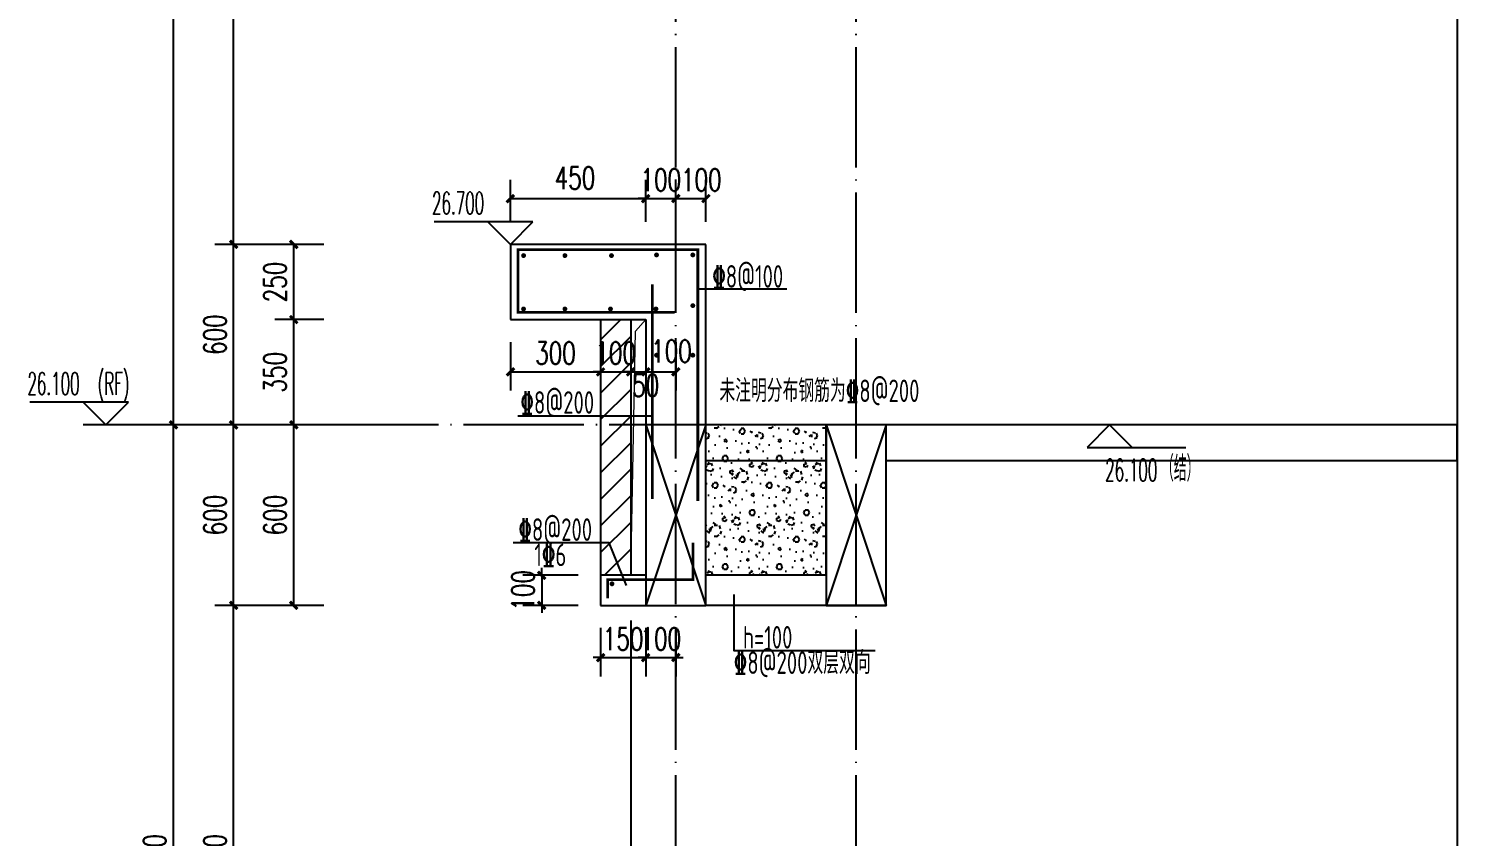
# Model space of a CAD drawing. Extents: x 393367 to 3005760, y 4998 to 826018.
# Drawn here: x 2814444 to 2819246, y 456776 to 459459 of the extents above; entities that cross this region are included whole.
import ezdxf

# ---------------------------------------------------------------- set-up
doc = ezdxf.new("R2010")
doc.units = 0
doc.header["$LTSCALE"] = 1000
doc.linetypes.add('DOTE', pattern=[2.42, 2, -0.2, 0.02, -0.2])
doc.layers.get('0').update_dxf_attribs({"linetype": 'CONTINUOUS'})
doc.layers.get('Defpoints').update_dxf_attribs({"linetype": 'CONTINUOUS'})
for name, color, linetype in [('3-屋面构造层', 157, 'CONTINUOUS'), ('DIM_ELEV', 3, 'CONTINUOUS'), ('DIM_SYMB', 3, 'CONTINUOUS'), ('DOTE', 8, 'DOTE'), ('PUB_DIM', 3, 'CONTINUOUS'), ('PUB_HATCH', 8, 'CONTINUOUS'), ('PUB_TEXT', 7, 'CONTINUOUS'), ('S-大样-砼线', 7, 'CONTINUOUS'), ('S-引出线', 40, 'CONTINUOUS'), ('TEXT', 7, 'CONTINUOUS'), ('WALL', 130, 'CONTINUOUS'), ('看线', 251, 'CONTINUOUS')]:
    doc.layers.add(name, color=color, linetype=linetype)
doc.layers.add('REIN', color=1, linetype='CONTINUOUS', lineweight=18)
doc.layers.add('立面-洞口示意', color=214, linetype='CONTINUOUS', lineweight=13)
doc.styles.add('_TCH_DIM', font='simplex.shx', dxfattribs={"width": 0.65, "bigfont": 'gbcbig.shx'})
doc.styles.add('_TCH_DIM_T3', font='SIMPLEX', dxfattribs={"width": 0.705882, "bigfont": 'GBCBIG'})
doc.styles.add('TSSD_Rein', font='Tssdeng.shx', dxfattribs={"width": 0.7, "bigfont": 'hztxt.shx'})
doc.dimstyles.new('_TCH_ARCH&&25', dxfattribs={"dimtxt": 74.375, "dimasz": 25, "dimexe": 62.5, "dimexo": 75, "dimgap": 25, "dimtad": 1, "dimdec": 0, "dimzin": 0, "dimdsep": 46, "dimtxsty": '_TCH_DIM_T3', "dimblk": 'ARCHTICK', "dimcen": 0.09, "dimclrt": 7, "dimazin": 2, "dimtfac": 1, "dimtdec": 0, "dimtix": 1, "dimtmove": 2, "dimatfit": 3, "dimfxl": 1, "dimtolj": 1, "dimtzin": 0, "dimarcsym": 0})

# ---------------------------------------------------------------- blocks, each defined once
blk = doc.blocks.new('A$C5C8026AD')
at = {"layer": 'DIM_ELEV'}
for p, q in [((-150, 5875), (-478, 5875)), ((-225, 5800), (-300, 5875)), ((-225, 5800), (-150, 5875)), ((200, 5800), (-300, 5800))]:
    blk.add_line(p, q, dxfattribs=at)
at = {"layer": 'PUB_TEXT', "style": '_TCH_DIM', "width": 0.494118}
for s, p in [('26.100', (-485.5, 5900)), ('(RF)', (-251.8, 5900))]:
    blk.add_text(s, height=74.38, dxfattribs=at).set_placement(p)
blk = doc.blocks.new('_ArchTick')
at = {"color": 0, "linetype": 'ByBlock', "const_width": 0.4}
blk.add_lwpolyline([(-0.5, -0.5), (0.5, 0.5)], dxfattribs=at)
blk = doc.blocks.new('*D1120')
at = {"layer": 'Defpoints', "color": 0, "transparency": 16777216}
for p in [(2816495.1, 458895), (2816045.1, 458742.7), (2816495.1, 458742.7)]:
    blk.add_point(p, dxfattribs=at)
at = {"layer": 'PUB_DIM', "color": 0, "lineweight": -2, "transparency": 16777216}
for p, q in [((2816045.1, 458817.7), (2816045.1, 458957.5)), ((2816495.1, 458817.7), (2816495.1, 458957.5)), ((2816045.1, 458895), (2816495.1, 458895))]:
    blk.add_line(p, q, dxfattribs=at)
at = {"layer": 'PUB_DIM', "color": 0, "lineweight": -2, "transparency": 16777216, "xscale": 25, "yscale": 25, "zscale": 25, "rotation": 180}
blk.add_blockref('_ArchTick', (2816045.1, 458895), dxfattribs=at)
at = {"layer": 'PUB_DIM', "color": 0, "lineweight": -2, "transparency": 16777216, "xscale": 25, "yscale": 25, "zscale": 25}
blk.add_blockref('_ArchTick', (2816495.1, 458895), dxfattribs=at)
at = {"layer": 'PUB_DIM', "color": 7, "transparency": 16777216, "insert": (2816260.1, 458963.8), "char_height": 74.38, "attachment_point": 5, "style": '_TCH_DIM_T3'}
blk.add_mtext('\\A1;450', dxfattribs=at)
blk = doc.blocks.new('*D1121')
at = {"layer": 'Defpoints', "color": 0, "transparency": 16777216}
for p in [(2816595.1, 458895), (2816495.1, 458742.7), (2816595.1, 458742.7)]:
    blk.add_point(p, dxfattribs=at)
at = {"layer": 'PUB_DIM', "color": 0, "lineweight": -2, "transparency": 16777216}
for p, q in [((2816495.1, 458817.7), (2816495.1, 458957.5)), ((2816595.1, 458817.7), (2816595.1, 458957.5)), ((2816495.1, 458895), (2816470.1, 458895)), ((2816495.1, 458895), (2816595.1, 458895)), ((2816595.1, 458895), (2816620.1, 458895))]:
    blk.add_line(p, q, dxfattribs=at)
at = {"layer": 'PUB_DIM', "color": 0, "lineweight": -2, "transparency": 16777216, "xscale": 25, "yscale": 25, "zscale": 25}
blk.add_blockref('_ArchTick', (2816495.1, 458895), dxfattribs=at)
at = {"layer": 'PUB_DIM', "color": 0, "lineweight": -2, "transparency": 16777216, "xscale": 25, "yscale": 25, "zscale": 25, "rotation": 180}
blk.add_blockref('_ArchTick', (2816595.1, 458895), dxfattribs=at)
at = {"layer": 'PUB_DIM', "color": 7, "transparency": 16777216, "insert": (2816545.1, 458957.2), "char_height": 74.38, "attachment_point": 5, "style": '_TCH_DIM_T3'}
blk.add_mtext('\\A1;100', dxfattribs=at)
blk = doc.blocks.new('*D1122')
at = {"layer": 'Defpoints', "color": 0, "transparency": 16777216}
for p in [(2816045.1, 458492.7), (2816345.1, 458492.7), (2816345.1, 458319)]:
    blk.add_point(p, dxfattribs=at)
at = {"layer": 'PUB_DIM', "color": 0, "lineweight": -2, "transparency": 16777216}
for p, q in [((2816045.1, 458417.7), (2816045.1, 458256.5)), ((2816345.1, 458417.7), (2816345.1, 458256.5)), ((2816045.1, 458319), (2816345.1, 458319))]:
    blk.add_line(p, q, dxfattribs=at)
at = {"layer": 'PUB_DIM', "color": 0, "lineweight": -2, "transparency": 16777216, "xscale": 25, "yscale": 25, "zscale": 25, "rotation": 180}
blk.add_blockref('_ArchTick', (2816045.1, 458319), dxfattribs=at)
at = {"layer": 'PUB_DIM', "color": 0, "lineweight": -2, "transparency": 16777216, "xscale": 25, "yscale": 25, "zscale": 25}
blk.add_blockref('_ArchTick', (2816345.1, 458319), dxfattribs=at)
at = {"layer": 'PUB_DIM', "color": 7, "transparency": 16777216, "insert": (2816195.1, 458381.2), "char_height": 74.38, "attachment_point": 5, "style": '_TCH_DIM_T3'}
blk.add_mtext('\\A1;300', dxfattribs=at)
blk = doc.blocks.new('*D1123')
at = {"layer": 'Defpoints', "color": 0, "transparency": 16777216}
for p in [(2816345.1, 458492.7), (2816445.1, 458492.7), (2816445.1, 458319)]:
    blk.add_point(p, dxfattribs=at)
at = {"layer": 'PUB_DIM', "color": 0, "lineweight": -2, "transparency": 16777216}
for p, q in [((2816345.1, 458417.7), (2816345.1, 458256.5)), ((2816445.1, 458417.7), (2816445.1, 458256.5)), ((2816345.1, 458319), (2816320.1, 458319)), ((2816345.1, 458319), (2816445.1, 458319)), ((2816445.1, 458319), (2816470.1, 458319))]:
    blk.add_line(p, q, dxfattribs=at)
at = {"layer": 'PUB_DIM', "color": 0, "lineweight": -2, "transparency": 16777216, "xscale": 25, "yscale": 25, "zscale": 25}
blk.add_blockref('_ArchTick', (2816345.1, 458319), dxfattribs=at)
at = {"layer": 'PUB_DIM', "color": 0, "lineweight": -2, "transparency": 16777216, "xscale": 25, "yscale": 25, "zscale": 25, "rotation": 180}
blk.add_blockref('_ArchTick', (2816445.1, 458319), dxfattribs=at)
at = {"layer": 'PUB_DIM', "color": 7, "transparency": 16777216, "insert": (2816395.1, 458381.2), "char_height": 74.38, "attachment_point": 5, "style": '_TCH_DIM_T3'}
blk.add_mtext('\\A1;100', dxfattribs=at)
blk = doc.blocks.new('*D1124')
at = {"layer": 'Defpoints', "color": 0, "transparency": 16777216}
for p in [(2816445.1, 458492.7), (2816495.1, 458492.7), (2816495.1, 458319)]:
    blk.add_point(p, dxfattribs=at)
at = {"layer": 'PUB_DIM', "color": 0, "lineweight": -2, "transparency": 16777216}
for p, q in [((2816445.1, 458417.7), (2816445.1, 458256.5)), ((2816495.1, 458417.7), (2816495.1, 458256.5)), ((2816445.1, 458319), (2816420.1, 458319)), ((2816445.1, 458319), (2816495.1, 458319)), ((2816495.1, 458319), (2816520.1, 458319))]:
    blk.add_line(p, q, dxfattribs=at)
at = {"layer": 'PUB_DIM', "color": 0, "lineweight": -2, "transparency": 16777216, "xscale": 25, "yscale": 25, "zscale": 25}
blk.add_blockref('_ArchTick', (2816445.1, 458319), dxfattribs=at)
at = {"layer": 'PUB_DIM', "color": 0, "lineweight": -2, "transparency": 16777216, "xscale": 25, "yscale": 25, "zscale": 25, "rotation": 180}
blk.add_blockref('_ArchTick', (2816495.1, 458319), dxfattribs=at)
at = {"layer": 'PUB_DIM', "color": 7, "transparency": 16777216, "insert": (2816495.1, 458273.9), "char_height": 74.38, "attachment_point": 5, "style": '_TCH_DIM_T3'}
blk.add_mtext('\\A1;50', dxfattribs=at)
blk = doc.blocks.new('*D1125')
at = {"layer": 'Defpoints', "color": 0, "transparency": 16777216}
for p in [(2816495.1, 458492.7), (2816595.1, 458492.7), (2816595.1, 458319)]:
    blk.add_point(p, dxfattribs=at)
at = {"layer": 'PUB_DIM', "color": 0, "lineweight": -2, "transparency": 16777216}
for p, q in [((2816495.1, 458417.7), (2816495.1, 458256.5)), ((2816595.1, 458417.7), (2816595.1, 458256.5)), ((2816495.1, 458319), (2816595.1, 458319))]:
    blk.add_line(p, q, dxfattribs=at)
at = {"layer": 'PUB_DIM', "color": 0, "lineweight": -2, "transparency": 16777216, "xscale": 25, "yscale": 25, "zscale": 25, "rotation": 180}
blk.add_blockref('_ArchTick', (2816495.1, 458319), dxfattribs=at)
at = {"layer": 'PUB_DIM', "color": 0, "lineweight": -2, "transparency": 16777216, "xscale": 25, "yscale": 25, "zscale": 25}
blk.add_blockref('_ArchTick', (2816595.1, 458319), dxfattribs=at)
at = {"layer": 'PUB_DIM', "color": 7, "transparency": 16777216, "insert": (2816580.5, 458387.7), "char_height": 74.38, "attachment_point": 5, "style": '_TCH_DIM_T3'}
blk.add_mtext('\\A1;100', dxfattribs=at)
blk = doc.blocks.new('*D1126')
at = {"layer": 'Defpoints', "color": 0, "transparency": 16777216}
for p in [(2816345.1, 457542.7), (2816495.1, 457542.7), (2816495.1, 457369)]:
    blk.add_point(p, dxfattribs=at)
at = {"layer": 'PUB_DIM', "color": 0, "lineweight": -2, "transparency": 16777216}
for p, q in [((2816345.1, 457467.7), (2816345.1, 457306.5)), ((2816495.1, 457467.7), (2816495.1, 457306.5)), ((2816345.1, 457369), (2816320.1, 457369)), ((2816345.1, 457369), (2816495.1, 457369)), ((2816495.1, 457369), (2816520.1, 457369))]:
    blk.add_line(p, q, dxfattribs=at)
at = {"layer": 'PUB_DIM', "color": 0, "lineweight": -2, "transparency": 16777216, "xscale": 25, "yscale": 25, "zscale": 25}
blk.add_blockref('_ArchTick', (2816345.1, 457369), dxfattribs=at)
at = {"layer": 'PUB_DIM', "color": 0, "lineweight": -2, "transparency": 16777216, "xscale": 25, "yscale": 25, "zscale": 25, "rotation": 180}
blk.add_blockref('_ArchTick', (2816495.1, 457369), dxfattribs=at)
at = {"layer": 'PUB_DIM', "color": 7, "transparency": 16777216, "insert": (2816420.1, 457431.2), "char_height": 74.38, "attachment_point": 5, "style": '_TCH_DIM_T3'}
blk.add_mtext('\\A1;150', dxfattribs=at)
blk = doc.blocks.new('*D1127')
at = {"layer": 'Defpoints', "color": 0, "transparency": 16777216}
for p in [(2816495.1, 457542.7), (2816595.1, 457542.7), (2816595.1, 457369)]:
    blk.add_point(p, dxfattribs=at)
at = {"layer": 'PUB_DIM', "color": 0, "lineweight": -2, "transparency": 16777216}
for p, q in [((2816495.1, 457467.7), (2816495.1, 457306.5)), ((2816595.1, 457467.7), (2816595.1, 457306.5)), ((2816495.1, 457369), (2816470.1, 457369)), ((2816495.1, 457369), (2816595.1, 457369)), ((2816595.1, 457369), (2816620.1, 457369))]:
    blk.add_line(p, q, dxfattribs=at)
at = {"layer": 'PUB_DIM', "color": 0, "lineweight": -2, "transparency": 16777216, "xscale": 25, "yscale": 25, "zscale": 25}
blk.add_blockref('_ArchTick', (2816495.1, 457369), dxfattribs=at)
at = {"layer": 'PUB_DIM', "color": 0, "lineweight": -2, "transparency": 16777216, "xscale": 25, "yscale": 25, "zscale": 25, "rotation": 180}
blk.add_blockref('_ArchTick', (2816595.1, 457369), dxfattribs=at)
at = {"layer": 'PUB_DIM', "color": 7, "transparency": 16777216, "insert": (2816545.1, 457431.2), "char_height": 74.38, "attachment_point": 5, "style": '_TCH_DIM_T3'}
blk.add_mtext('\\A1;100', dxfattribs=at)
blk = doc.blocks.new('*D1333')
at = {"layer": 'Defpoints', "color": 0, "transparency": 16777216}
for p in [(2815324.9, 458742.7), (2815499.5, 458742.7), (2815499.5, 458492.7)]:
    blk.add_point(p, dxfattribs=at)
at = {"layer": 'PUB_DIM', "color": 0, "lineweight": -2, "transparency": 16777216}
for p, q in [((2815424.5, 458742.7), (2815262.4, 458742.7)), ((2815324.9, 458492.7), (2815324.9, 458742.7)), ((2815424.5, 458492.7), (2815262.4, 458492.7))]:
    blk.add_line(p, q, dxfattribs=at)
at = {"layer": 'PUB_DIM', "color": 0, "lineweight": -2, "transparency": 16777216, "xscale": 25, "yscale": 25, "zscale": 25}
for p, rotation in [((2815324.9, 458742.7), 90), ((2815324.9, 458492.7), 270)]:
    blk.add_blockref('_ArchTick', p, dxfattribs=dict(at, rotation=rotation))
at = {"layer": 'PUB_DIM', "color": 7, "transparency": 16777216, "insert": (2815262.7, 458617.7), "char_height": 74.38, "attachment_point": 5, "rotation": 90, "style": '_TCH_DIM_T3'}
blk.add_mtext('\\A1;250', dxfattribs=at)
blk = doc.blocks.new('*D1334')
at = {"layer": 'Defpoints', "color": 0, "transparency": 16777216}
for p in [(2815324.9, 458492.7), (2815499.5, 458492.7), (2815499.5, 458142.7)]:
    blk.add_point(p, dxfattribs=at)
at = {"layer": 'PUB_DIM', "color": 0, "lineweight": -2, "transparency": 16777216}
for p, q in [((2815424.5, 458492.7), (2815262.4, 458492.7)), ((2815324.9, 458142.7), (2815324.9, 458492.7)), ((2815424.5, 458142.7), (2815262.4, 458142.7))]:
    blk.add_line(p, q, dxfattribs=at)
at = {"layer": 'PUB_DIM', "color": 0, "lineweight": -2, "transparency": 16777216, "xscale": 25, "yscale": 25, "zscale": 25}
for p, rotation in [((2815324.9, 458492.7), 90), ((2815324.9, 458142.7), 270)]:
    blk.add_blockref('_ArchTick', p, dxfattribs=dict(at, rotation=rotation))
at = {"layer": 'PUB_DIM', "color": 7, "transparency": 16777216, "insert": (2815262.7, 458317.7), "char_height": 74.38, "attachment_point": 5, "rotation": 90, "style": '_TCH_DIM_T3'}
blk.add_mtext('\\A1;350', dxfattribs=at)
blk = doc.blocks.new('*D1335')
at = {"layer": 'Defpoints', "color": 0, "transparency": 16777216}
for p in [(2815324.9, 458142.7), (2815499.5, 458142.7), (2815499.5, 457542.7)]:
    blk.add_point(p, dxfattribs=at)
at = {"layer": 'PUB_DIM', "color": 0, "lineweight": -2, "transparency": 16777216}
for p, q in [((2815424.5, 458142.7), (2815262.4, 458142.7)), ((2815324.9, 457542.7), (2815324.9, 458142.7)), ((2815424.5, 457542.7), (2815262.4, 457542.7))]:
    blk.add_line(p, q, dxfattribs=at)
at = {"layer": 'PUB_DIM', "color": 0, "lineweight": -2, "transparency": 16777216, "xscale": 25, "yscale": 25, "zscale": 25}
for p, rotation in [((2815324.9, 458142.7), 90), ((2815324.9, 457542.7), 270)]:
    blk.add_blockref('_ArchTick', p, dxfattribs=dict(at, rotation=rotation))
at = {"layer": 'PUB_DIM', "color": 7, "transparency": 16777216, "insert": (2815262.7, 457842.7), "char_height": 74.38, "attachment_point": 5, "rotation": 90, "style": '_TCH_DIM_T3'}
blk.add_mtext('\\A1;600', dxfattribs=at)
blk = doc.blocks.new('*D1366')
at = {"layer": 'Defpoints', "color": 0, "transparency": 16777216}
for p in [(2815124.9, 457542.7), (2815424.9, 457542.7), (2815424.9, 455842.7)]:
    blk.add_point(p, dxfattribs=at)
at = {"layer": 'PUB_DIM', "color": 0, "lineweight": -2, "transparency": 16777216}
for p, q in [((2815349.9, 457542.7), (2815062.4, 457542.7)), ((2815124.9, 455842.7), (2815124.9, 457542.7)), ((2815349.9, 455842.7), (2815062.4, 455842.7))]:
    blk.add_line(p, q, dxfattribs=at)
at = {"layer": 'PUB_DIM', "color": 0, "lineweight": -2, "transparency": 16777216, "xscale": 25, "yscale": 25, "zscale": 25}
for p, rotation in [((2815124.9, 457542.7), 90), ((2815124.9, 455842.7), 270)]:
    blk.add_blockref('_ArchTick', p, dxfattribs=dict(at, rotation=rotation))
at = {"layer": 'PUB_DIM', "color": 7, "transparency": 16777216, "insert": (2815062.7, 456692.7), "char_height": 74.38, "attachment_point": 5, "rotation": 90, "style": '_TCH_DIM_T3'}
blk.add_mtext('\\A1;1700', dxfattribs=at)
blk = doc.blocks.new('*D1367')
at = {"layer": 'Defpoints', "color": 0, "transparency": 16777216}
for p in [(2815124.9, 458142.7), (2815424.9, 458142.7), (2815424.9, 457542.7)]:
    blk.add_point(p, dxfattribs=at)
at = {"layer": 'PUB_DIM', "color": 0, "lineweight": -2, "transparency": 16777216}
for p, q in [((2815349.9, 458142.7), (2815062.4, 458142.7)), ((2815124.9, 457542.7), (2815124.9, 458142.7)), ((2815349.9, 457542.7), (2815062.4, 457542.7))]:
    blk.add_line(p, q, dxfattribs=at)
at = {"layer": 'PUB_DIM', "color": 0, "lineweight": -2, "transparency": 16777216, "xscale": 25, "yscale": 25, "zscale": 25}
for p, rotation in [((2815124.9, 458142.7), 90), ((2815124.9, 457542.7), 270)]:
    blk.add_blockref('_ArchTick', p, dxfattribs=dict(at, rotation=rotation))
at = {"layer": 'PUB_DIM', "color": 7, "transparency": 16777216, "insert": (2815062.7, 457842.7), "char_height": 74.38, "attachment_point": 5, "rotation": 90, "style": '_TCH_DIM_T3'}
blk.add_mtext('\\A1;600', dxfattribs=at)
blk = doc.blocks.new('*D1368')
at = {"layer": 'Defpoints', "color": 0, "transparency": 16777216}
for p in [(2815124.9, 458742.7), (2815424.9, 458742.7), (2815424.9, 458142.7)]:
    blk.add_point(p, dxfattribs=at)
at = {"layer": 'PUB_DIM', "color": 0, "lineweight": -2, "transparency": 16777216}
for p, q in [((2815349.9, 458742.7), (2815062.4, 458742.7)), ((2815124.9, 458142.7), (2815124.9, 458742.7)), ((2815349.9, 458142.7), (2815062.4, 458142.7))]:
    blk.add_line(p, q, dxfattribs=at)
at = {"layer": 'PUB_DIM', "color": 0, "lineweight": -2, "transparency": 16777216, "xscale": 25, "yscale": 25, "zscale": 25}
for p, rotation in [((2815124.9, 458742.7), 90), ((2815124.9, 458142.7), 270)]:
    blk.add_blockref('_ArchTick', p, dxfattribs=dict(at, rotation=rotation))
at = {"layer": 'PUB_DIM', "color": 7, "transparency": 16777216, "insert": (2815062.7, 458442.7), "char_height": 74.38, "attachment_point": 5, "rotation": 90, "style": '_TCH_DIM_T3'}
blk.add_mtext('\\A1;600', dxfattribs=at)
blk = doc.blocks.new('*D1369')
at = {"layer": 'Defpoints', "color": 0, "transparency": 16777216}
for p in [(2815124.9, 460442.7), (2815424.9, 460442.7), (2815424.9, 458742.7)]:
    blk.add_point(p, dxfattribs=at)
at = {"layer": 'PUB_DIM', "color": 0, "lineweight": -2, "transparency": 16777216}
for p, q in [((2815349.9, 460442.7), (2815062.4, 460442.7)), ((2815124.9, 458742.7), (2815124.9, 460442.7)), ((2815349.9, 458742.7), (2815062.4, 458742.7))]:
    blk.add_line(p, q, dxfattribs=at)
at = {"layer": 'PUB_DIM', "color": 0, "lineweight": -2, "transparency": 16777216, "xscale": 25, "yscale": 25, "zscale": 25}
for p, rotation in [((2815124.9, 460442.7), 90), ((2815124.9, 458742.7), 270)]:
    blk.add_blockref('_ArchTick', p, dxfattribs=dict(at, rotation=rotation))
at = {"layer": 'PUB_DIM', "color": 7, "transparency": 16777216, "insert": (2815062.7, 459592.7), "char_height": 74.38, "attachment_point": 5, "rotation": 90, "style": '_TCH_DIM_T3'}
blk.add_mtext('\\A1;1700', dxfattribs=at)
blk = doc.blocks.new('*D1377')
at = {"layer": 'Defpoints', "color": 0, "transparency": 16777216}
for p in [(2814924.9, 458142.7), (2815424.9, 458142.7), (2815424.9, 455242.7)]:
    blk.add_point(p, dxfattribs=at)
at = {"layer": 'PUB_DIM', "color": 0, "lineweight": -2, "transparency": 16777216}
for p, q in [((2815349.9, 458142.7), (2814862.4, 458142.7)), ((2814924.9, 455242.7), (2814924.9, 458142.7)), ((2815349.9, 455242.7), (2814862.4, 455242.7))]:
    blk.add_line(p, q, dxfattribs=at)
at = {"layer": 'PUB_DIM', "color": 0, "lineweight": -2, "transparency": 16777216, "xscale": 25, "yscale": 25, "zscale": 25}
for p, rotation in [((2814924.9, 458142.7), 90), ((2814924.9, 455242.7), 270)]:
    blk.add_blockref('_ArchTick', p, dxfattribs=dict(at, rotation=rotation))
at = {"layer": 'PUB_DIM', "color": 7, "transparency": 16777216, "insert": (2814862.7, 456692.7), "char_height": 74.38, "attachment_point": 5, "rotation": 90, "style": '_TCH_DIM_T3'}
blk.add_mtext('\\A1;2900', dxfattribs=at)
blk = doc.blocks.new('*D1378')
at = {"layer": 'Defpoints', "color": 0, "transparency": 16777216}
for p in [(2814924.9, 461042.7), (2815424.9, 461042.7), (2815424.9, 458142.7)]:
    blk.add_point(p, dxfattribs=at)
at = {"layer": 'PUB_DIM', "color": 0, "lineweight": -2, "transparency": 16777216}
for p, q in [((2815349.9, 461042.7), (2814862.4, 461042.7)), ((2814924.9, 458142.7), (2814924.9, 461042.7)), ((2815349.9, 458142.7), (2814862.4, 458142.7))]:
    blk.add_line(p, q, dxfattribs=at)
at = {"layer": 'PUB_DIM', "color": 0, "lineweight": -2, "transparency": 16777216, "xscale": 25, "yscale": 25, "zscale": 25}
for p, rotation in [((2814924.9, 461042.7), 90), ((2814924.9, 458142.7), 270)]:
    blk.add_blockref('_ArchTick', p, dxfattribs=dict(at, rotation=rotation))
at = {"layer": 'PUB_DIM', "color": 7, "transparency": 16777216, "insert": (2814862.7, 459592.7), "char_height": 74.38, "attachment_point": 5, "rotation": 90, "style": '_TCH_DIM_T3'}
blk.add_mtext('\\A1;2900', dxfattribs=at)
blk = doc.blocks.new('*D1835')
at = {"layer": 'Defpoints', "color": 0, "transparency": 16777216}
for p in [(2816345.1, 457642.7), (2816149.3, 457542.7), (2816345.1, 457542.7)]:
    blk.add_point(p, dxfattribs=at)
at = {"layer": 'PUB_DIM', "color": 0, "lineweight": -2, "transparency": 16777216}
for p, q in [((2816270.1, 457642.7), (2816086.8, 457642.7)), ((2816149.3, 457642.7), (2816149.3, 457667.7)), ((2816149.3, 457642.7), (2816149.3, 457542.7)), ((2816270.1, 457542.7), (2816086.8, 457542.7)), ((2816149.3, 457542.7), (2816149.3, 457517.7))]:
    blk.add_line(p, q, dxfattribs=at)
at = {"layer": 'PUB_DIM', "color": 0, "lineweight": -2, "transparency": 16777216, "xscale": 25, "yscale": 25, "zscale": 25}
for p, rotation in [((2816149.3, 457642.7), 270), ((2816149.3, 457542.7), 90)]:
    blk.add_blockref('_ArchTick', p, dxfattribs=dict(at, rotation=rotation))
at = {"layer": 'PUB_DIM', "color": 7, "transparency": 16777216, "insert": (2816087.1, 457592.7), "char_height": 74.38, "attachment_point": 5, "rotation": 90, "style": '_TCH_DIM_T3'}
blk.add_mtext('\\A1;100', dxfattribs=at)
blk = doc.blocks.new('A$C0F477415')
at = {"layer": 'REIN', "const_width": 9}
for points in [[(536.2, 974.1), (15.9, 974.1), (15.9, 1182.5), (613.7, 1182.5), (613.7, 347.5)], [(462.6, 353.1), (462.6, 1067.7)], [(313.9, 23.3), (313.9, 85.2), (597.8, 85.2), (597.8, 208.2)]]:
    blk.add_lwpolyline(points, dxfattribs=at)
at = {"layer": 'REIN', "const_width": 8}
for points in [[(30.2, 1162.9, 1), (38.2, 1162.9, 1)], [(167.7, 1162.9, 1), (175.7, 1162.9, 1)], [(322.5, 1162.9, 1), (330.5, 1162.9, 1)], [(472.3, 1165.1, 1), (480.3, 1165.1, 1)], [(593, 1165.1, 1), (601, 1165.1, 1)], [(30.2, 985.4, 1), (38.2, 985.4, 1)], [(167.7, 985.4, 1), (175.7, 985.4, 1)], [(319.2, 985.4, 1), (327.2, 985.4, 1)], [(470.4, 985.4, 1), (478.4, 985.4, 1)], [(593, 996.6, 1), (601, 996.6, 1)], [(472.3, 831.7, 1), (480.3, 831.7, 1)], [(593, 831.7, 1), (601, 831.7, 1)], [(324.2, 71.6, 1), (332.2, 71.6, 1)]]:
    blk.add_lwpolyline(points, format="xyb", close=True, dxfattribs=at)
at = {"layer": 'S-大样-砼线'}
for p, q in [((440.4, 600), (640.4, 0)), ((640.4, 600), (440.4, 0))]:
    blk.add_line(p, q, dxfattribs=at)
blk.add_lwpolyline([(640.4, 600), (440.4, 600), (440.4, 0), (640.4, 0)], close=True, dxfattribs=at)
at = {"layer": 'S-引出线'}
for p, q in [((609.7, 1052), (909.8, 1052)), ((15.5, 630.2), (462.6, 630.2))]:
    blk.add_line(p, q, dxfattribs=at)
blk.add_lwpolyline([(376.5, 66.1), (318.4, 207.7), (0, 207.7)], dxfattribs=at)
at = {"layer": 'TEXT', "style": 'TSSD_Rein', "width": 0.7}
for s, p in [('%%1328@100', (661.7, 1056.1)), ('%%1328@200', (23.9, 637)), ('未注明分布钢筋为%%1328@200', (685.5, 675.8)), ('%%1328@200', (17, 214.4)), ('1%%1326', (70.1, 130.4))]:
    blk.add_text(s, height=75, rotation=0, dxfattribs=at).set_placement(p)
blk = doc.blocks.new('FSDFSFSFSFEFSFESF')
at = {"layer": '看线'}
blk.add_line((1114228.3, 467393.4), (1114228.3, 465805.1), dxfattribs=at)
blk = doc.blocks.new('*D3441')
at = {"layer": 'Defpoints', "color": 0}
for p in [(2816695.1, 458895), (2816595.1, 458742.7), (2816695.1, 458742.7)]:
    blk.add_point(p, dxfattribs=at)
at = {"layer": 'PUB_DIM', "color": 0, "lineweight": -2}
for p, q in [((2816595.1, 458817.7), (2816595.1, 458957.5)), ((2816695.1, 458817.7), (2816695.1, 458957.5)), ((2816595.1, 458895), (2816695.1, 458895))]:
    blk.add_line(p, q, dxfattribs=at)
at = {"layer": 'PUB_DIM', "color": 0, "lineweight": -2, "xscale": 25, "yscale": 25, "zscale": 25, "rotation": 180}
blk.add_blockref('_ArchTick', (2816595.1, 458895), dxfattribs=at)
at = {"layer": 'PUB_DIM', "color": 0, "lineweight": -2, "xscale": 25, "yscale": 25, "zscale": 25}
blk.add_blockref('_ArchTick', (2816695.1, 458895), dxfattribs=at)
at = {"layer": 'PUB_DIM', "color": 7, "insert": (2816680.1, 458957.2), "char_height": 74.38, "attachment_point": 5, "style": '_TCH_DIM_T3'}
blk.add_mtext('\\A1;100', dxfattribs=at)

msp = doc.modelspace()

# ---------------------------------------------------------------- hatches: boundary and pattern name
at = {"layer": '3-屋面构造层'}
h = msp.add_hatch(dxfattribs=at)
h.set_pattern_fill('加气混凝土', color=251, scale=15, style=0)
h.set_pattern_definition([(0, (1702269.93, -12955.57), (90, 180), [0, -180]), (0, (1702164.63, -12979.87), (90, 180), [0, -180]), (0, (1702223.13, -12981.67), (90, 180), [0, -180]), (0, (1702287.03, -12928.57), (90, 180), [0, -180]), (0, (1702212.33, -12990.67), (90, 180), [0, -180]), (0, (1702305.03, -12815.17), (90, 180), [0, -180]), (0, (1702250.13, -12829.57), (90, 180), [0, -180]), (0, (1702278.93, -12852.07), (90, 180), [0, -180]), (0, (1702132.23, -12855.67), (90, 180), [0, -180]), (0, (1702220.43, -12863.77), (90, 180), [0, -180]), (0, (1702186.23, -12909.67), (90, 180), [0, -180]), (0, (1702188.03, -12977.17), (90, 180), [0, -180]), (0, (1702255.53, -12984.37), (90, 180), [0, -180]), (0, (1702305.03, -12905.17), (90, 180), [0, -180]), (0, (1702136.73, -12933.07), (90, 180), [0, -180]), (0, (1702152.03, -12902.47), (90, 180), [0, -180]), (0, (1702222.23, -12915.07), (90, 180), [0, -180]), (0, (1702197.03, -12941.17), (90, 180), [0, -180]), (0, (1702182.63, -12881.77), (90, 180), [0, -180]), (0, (1702205.13, -12814.27), (90, 180), [0, -180]), (0, (1702143.93, -12970.87), (90, 180), [0, -180]), (0, (1702242.93, -12851.17), (90, 180), [0, -180]), (0, (1702159.23, -12848.47), (90, 180), [0, -180]), (0, (1702144.83, -12825.07), (90, 180), [0, -180]), (130.601294, (1702293.973, -12871.526), (-449.99999503, 540.00000236), [7.902466, -3311.1333]), (18.4349488, (1702281.116, -12868.097), (449.99999834, 179.9999987), [8.131572, -1130.28837]), (90, (1702281.12, -12875.81), (90, 180), [7.714285, -352.285695]), (161.565051, (1702288.83, -12878.383), (-450.00000227, 179.9999866), [8.131572, -1130.28837]), (53.1301023, (1702288.83, -12878.383), (90.0000002, 179.9999999), [8.57143, -891.42855]), (135, (1702295.69, -12970.1), (-90.000011, 179.9999878), [7.273098, -501.84378]), (45, (1702285.4, -12970.1), (89.9999994, 179.9999993), [7.273098, -501.84378]), (135, (1702290.544, -12975.24), (-90.000011, 179.9999878), [7.273098, -501.84378]), (45, (1702290.544, -12975.24), (89.9999994, 179.9999993), [7.273098, -501.84378]), (116.565051, (1702209.12, -12849.24), (-1.6e-05, 359.99999), [9.583148, -191.66295]), (180, (1702204.83, -12840.67), (-90, 180), [10.285715, -169.714275]), (63.434949, (1702190.26, -12849.24), (8e-07, 359.999998), [9.583148, -191.66295]), (116.565051, (1702194.54, -12857.81), (-1.6e-05, 359.99999), [9.583148, -191.66295]), (0, (1702194.54, -12857.81), (90, 180), [10.285715, -169.714275]), (63.434949, (1702204.83, -12857.81), (8e-07, 359.999998), [9.583148, -191.66295]), (107.102728, (1702276.83, -12910.097), (-269.999989678, 900.000001452), [11.658404, -4884.87075]), (143.972626, (1702273.401, -12898.954), (-1709.99997832, 1259.99999857), [11.658404, -2436.606]), (180, (1702263.97, -12892.1), (-90, 180), [11.142857, -168.85713]), (36.0273733, (1702243.401, -12898.954), (1709.99998736, 1259.99998642), [11.658404, -2436.606]), (71.565051, (1702239.973, -12909.24), (270.0000014, 899.99999845), [10.842095, -1127.57784]), (107.102728, (1702243.401, -12920.383), (-269.999989678, 900.000001452), [11.658404, -4884.87075]), (143.972626, (1702252.83, -12927.24), (-1709.99997832, 1259.99999857), [11.658404, -2436.606]), (0, (1702252.83, -12927.24), (90, 180), [11.142857, -168.85713]), (36.0273733, (1702263.973, -12927.24), (1709.99998736, 1259.99998642), [11.658404, -2436.606]), (71.565051, (1702273.4, -12920.383), (270.0000014, 899.99999845), [10.842095, -1127.57784]), (150.255118, (1702278.544, -12826.097), (-270.00000064, 179.99999777), [6.910506, -1444.29588]), (90, (1702272.54, -12829.53), (90, 180), [6.857143, -353.142825]), (29.7448813, (1702272.544, -12829.526), (270.00000016, 179.99999916), [6.910506, -1444.29588]), (116.565051, (1702236.54, -12953.81), (-1.6e-05, 359.99999), [9.583148, -191.66295]), (168.690067, (1702232.258, -12945.24), (-810.0000006, 179.99999548), [8.741176, -1826.90565]), (41.1859251, (1702216.83, -12949.526), (2249.99998637, 1979.999982687), [9.111553, -3817.7406]), (90, (1702216.83, -12958.1), (90, 180), [8.57143, -351.42855]), (138.814074, (1702223.687, -12964.097), (-2249.99996001, 1980.00001261), [9.111553, -3817.7406]), (16.6992442, (1702223.687, -12964.097), (2969.999977655, 899.999990573), [8.948835, -3749.56125]), (60.9453959, (1702232.258, -12961.526), (89.99999976, 179.99999841), [8.824826, -3697.60185]), (109.983106, (1702161.1156, -12878.383), (-450.000001695, 1259.999996666), [10.0326, -4203.65925]), (155.556045, (1702157.687, -12868.954), (-1170.00000446, 539.99998878), [10.356896, -4339.53945]), (24.4439547, (1702138.83, -12868.954), (1170.000000584, 539.999997403), [10.356896, -4339.53945]), (70.0168934, (1702135.401, -12878.383), (450.000001357, 1259.999996874), [10.0326, -4203.65925]), (109.983106, (1702138.83, -12887.8115), (-450.000001695, 1259.999996666), [10.0326, -4203.65925]), (160.016893, (1702148.258, -12891.24), (-450.00000026, 179.9999918), [10.0326, -2096.81325]), (19.9831065, (1702148.258, -12891.24), (449.99999753, 179.99999971), [10.0326, -2096.81325]), (70.0168934, (1702157.687, -12887.8115), (450.000001357, 1259.999996874), [10.0326, -4203.65925]), (122.005383, (1702227.973, -12894.669), (-90.00001208, 179.9999908), [8.08627, -1690.0302]), (18.4349488, (1702215.973, -12890.383), (449.99999834, 179.9999987), [8.131572, -1130.28837]), (90, (1702215.97, -12898.1), (90, 180), [7.714285, -352.285695]), (161.565051, (1702223.687, -12900.67), (-450.00000227, 179.9999866), [8.131572, -1130.28837]), (54.4623222, (1702223.687, -12900.669), (629.99999909, 899.99999865), [7.37342, -3089.46345]), (116.565051, (1702175.69, -12938.38), (-1.6e-05, 359.99999), [9.583148, -191.66295]), (180, (1702171.4, -12929.81), (-90, 180), [9.42857, -170.57142]), (59.0362434, (1702156.83, -12938.383), (90.0000003, 179.99999913), [9.995918, -2089.1466]), (120.963756, (1702161.973, -12946.954), (-90.0000123, 179.99999173), [9.995918, -2089.1466]), (0, (1702161.97, -12946.95), (90, 180), [9.42857, -170.57142]), (63.434949, (1702171.4, -12946.95), (8e-07, 359.999998), [9.583148, -191.66295])])
h.paths.add_polyline_path([(2816695.10318, 457642.70369), (2817095.10318, 457642.70342), (2817095.10318, 458142.70339), (2816695.10318, 458142.70356)])
at = {"layer": 'PUB_HATCH'}
h = msp.add_hatch(dxfattribs=at)
h.set_pattern_fill('普通砖', color=256, scale=25, style=0)
h.set_pattern_definition([(45, (2411524.25, 612130.613), (-44.1941915, 44.1941915), [])])
h.paths.add_polyline_path([(2816345.10318, 458492.70355), (2816345.10318, 457642.70355), (2816445.10318, 457642.70355), (2816445.10318, 458492.70355)])

# ---------------------------------------------------------------- linework, layer by layer
at = {"layer": 'DIM_ELEV'}
for p, q in [((2816120.10318, 458817.70355), (2815792.10318, 458817.70355)), ((2816045.10318, 458742.70355), (2815970.10318, 458817.70355)), ((2816045.10318, 458742.70355), (2816120.10318, 458817.70355))]:
    msp.add_line(p, q, dxfattribs=at)
at = {"layer": 'DIM_ELEV', "color": 3}
for p, q in [((2818037.43555, 458142.70355), (2817962.43555, 458067.70355)), ((2818037.43555, 458142.70355), (2818112.43555, 458067.70355)), ((2817962.43555, 458067.70355), (2818290.43555, 458067.70355))]:
    msp.add_line(p, q, dxfattribs=at)
at = {"layer": 'DIM_SYMB'}
msp.add_lwpolyline([(2819193.6281, 461562.70356), (2819193.6281, 451930.82741), (2819246.1281, 451911.71897), (2819141.1281, 451893.20464), (2819193.6281, 451874.57741), (2819193.6281, 442242.70126)], dxfattribs=at)
at = {"layer": 'DOTE', "linetype": 'DOTE', "ltscale": 0.2}
for p, q in [((2816595.10318, 442542.70126), (2816595.10318, 462142.70355)), ((2817195.10318, 442542.70126), (2817195.10318, 462142.70355)), ((2819193.6281, 458142.70355), (2815424.90902, 458142.70355))]:
    msp.add_line(p, q, dxfattribs=at)
at = {"layer": 'S-大样-砼线'}
for p, q in [((2817095.10318, 458142.71112), (2817295.10317, 457542.70355)), ((2817295.10612, 458142.71112), (2817095.10612, 457542.70355))]:
    msp.add_line(p, q, dxfattribs=at)
msp.add_lwpolyline([(2817295.10318, 458142.71112), (2817095.10318, 458142.71112), (2817095.10318, 457542.70355), (2817295.10318, 457542.70355)], close=True, dxfattribs=at)
at = {"layer": 'TEXT'}
msp.add_lwpolyline([(2816788.34164, 457578.47569), (2816788.34164, 457392.99559), (2817258.15136, 457392.99559)], dxfattribs=at)
at = {"layer": 'WALL'}
for p, q in [((2816695.10318, 458742.70355), (2816045.10318, 458742.70355)), ((2816045.10318, 458742.70355), (2816045.10318, 458492.70355)), ((2816695.10318, 457642.70355), (2816695.10318, 458742.70355)), ((2816045.10318, 458492.70355), (2816495.10318, 458492.70355)), ((2816345.10318, 458492.70355), (2816345.10318, 457642.70355)), ((2816445.10318, 458492.70355), (2816445.10318, 457642.70355)), ((2816495.10318, 458492.70355), (2816495.10318, 457642.70355)), ((2817095.10318, 458142.70355), (2816695.10318, 458142.70355)), ((2817095.10318, 457642.70355), (2817095.10318, 458142.70355)), ((2819193.6281, 458142.70355), (2817095.10318, 458142.70355)), ((2819193.6281, 458022.70355), (2819193.6281, 458142.70355)), ((2817095.10318, 458022.70355), (2816695.10318, 458022.70355)), ((2817295.10318, 457542.70355), (2817295.10318, 458022.70355)), ((2819193.6281, 458022.70355), (2817295.10318, 458022.70355)), ((2816495.10318, 457642.70355), (2816345.10318, 457642.70355)), ((2816345.10318, 457642.70355), (2816345.10318, 457542.70355)), ((2817095.10318, 457642.70355), (2816695.10318, 457642.70355)), ((2816345.10318, 457542.70355), (2816695.10318, 457542.70355)), ((2817295.10318, 457542.70355), (2816695.10318, 457542.70355))]:
    msp.add_line(p, q, dxfattribs=at)
at = {"layer": '立面-洞口示意'}
msp.add_lwpolyline([(2816445.10318, 457642.66614), (2816461.24356, 458454.49552), (2816495.10318, 458492.70355)], dxfattribs=at)

# ---------------------------------------------------------------- block references
for name, p in [('A$C5C8026AD', (2814924.90902, 452342.70355)), ('FSDFSFSFSFEFSFESF', (1702216.82983, -9900.66861))]:
    msp.add_blockref(name, p)
at = {"layer": 'TEXT'}
msp.add_blockref('A$C0F477415', (2816054.69675, 457542.70175), dxfattribs=at)

# ---------------------------------------------------------------- texts
at = {"layer": 'DIM_ELEV', "color": 7, "style": '_TCH_DIM'}
for s, height, width, p in [('26.100', 74.375, 0.494118, (2818022.88171, 457955.17855)), ('（结）', 84.397163, 0.7, (2818208.38171, 457955.17855))]:
    msp.add_text(s, height=height, dxfattribs=dict(at, width=width)).set_placement(p)
at = {"layer": 'PUB_TEXT', "style": '_TCH_DIM', "width": 0.494118}
msp.add_text('26.700', height=74.375, dxfattribs=at).set_placement((2815784.60318, 458842.72855))
at = {"layer": 'TEXT', "style": 'TSSD_Rein', "width": 0.7}
for s, p in [('h=100', (2816818.25279, 457399.02636)), ('%%1328@200双层双向', (2816787.83961, 457314.78326))]:
    msp.add_text(s, height=75, rotation=0.00000019, dxfattribs=at).set_placement(p)

# ---------------------------------------------------------------- dimensions: what is measured, and where the dimension line sits
at = {"layer": 'PUB_DIM'}
for p1, p2, distance, picture, middle in [((2815424.90902, 458142.70355), (2815424.90902, 461042.70355), 500, '*D1378', (2814862.72152, 459592.70355)), ((2815424.90902, 458742.70355), (2815424.90902, 460442.70355), 300, '*D1369', (2815062.72152, 459592.70355)), ((2816495.10318, 458742.70355), (2816595.10318, 458742.70355), 152.32348, '*D1121', (2816545.10318, 458957.21453)), ((2815424.90902, 458142.70355), (2815424.90902, 458742.70355), 300, '*D1368', (2815062.72152, 458442.70355)), ((2815499.51979, 458492.70355), (2815499.51979, 458742.70355), 174.61077, '*D1333', (2815262.72152, 458617.70355)), ((2815499.51979, 458142.70355), (2815499.51979, 458492.70355), 174.61077, '*D1334', (2815262.72152, 458317.70355)), ((2816045.10318, 458492.70355), (2816345.10318, 458492.70355), -173.71069, '*D1122', (2816195.10318, 458381.18036)), ((2816345.10318, 458492.70355), (2816445.10318, 458492.70355), -173.71069, '*D1123', (2816395.10318, 458381.18036)), ((2815424.90902, 455242.70355), (2815424.90902, 458142.70355), 500, '*D1377', (2814862.72152, 456692.70355)), ((2815424.90902, 457542.69542), (2815424.90902, 458142.70355), 300, '*D1367', (2815062.72152, 457842.69949)), ((2815499.51979, 457542.70355), (2815499.51979, 458142.70355), 174.61077, '*D1335', (2815262.72152, 457842.70355)), ((2815424.90902, 455842.70355), (2815424.90902, 457542.69542), 300, '*D1366', (2815062.72152, 456692.69949)), ((2816345.10318, 457542.70355), (2816495.10318, 457542.70355), -173.71069, '*D1126', (2816420.10318, 457431.18036)), ((2816495.10318, 457542.70355), (2816595.10317, 457542.70355), -173.71069, '*D1127', (2816545.10317, 457431.18036))]:
    dim = msp.add_aligned_dim(p1=p1, p2=p2, distance=distance, dimstyle='_TCH_ARCH&&25', dxfattribs=at)
    dim.commit()
    dim.dimension.update_dxf_attribs({"geometry": picture, "text_midpoint": middle})
for base, p1, p2, picture, middle in [((2816495.10318, 458895.02703), (2816045.10318, 458742.70355), (2816495.10318, 458742.70355), '*D1120', (2816260.10318, 458963.77703)), ((2816495.10318, 458318.99286), (2816445.10318, 458492.70355), (2816495.10318, 458492.70355), '*D1124', (2816495.10318, 458273.93324)), ((2816595.10318, 458318.99286), (2816495.10318, 458492.70355), (2816595.10318, 458492.70355), '*D1125', (2816580.54645, 458387.74286))]:
    dim = msp.add_linear_dim(base=base, p1=p1, p2=p2, angle=360, dimstyle='_TCH_ARCH&&25', dxfattribs=at)
    dim.commit()
    dim.dimension.update_dxf_attribs({"geometry": picture, "text_midpoint": middle, "dimtype": 161})
dim = msp.add_linear_dim(base=(2816695.10318, 458895.02703), p1=(2816595.10318, 458742.70355), p2=(2816695.10318, 458742.70355), dimstyle='_TCH_ARCH&&25', dxfattribs=at)
dim.commit()
dim.dimension.update_dxf_attribs({"geometry": '*D3441', "text_midpoint": (2816680.09488, 458957.21453), "dimtype": 160})
dim = msp.add_linear_dim(base=(2816149.30983, 457542.70355), p1=(2816345.10318, 457642.70355), p2=(2816345.10318, 457542.70355), angle=90, dimstyle='_TCH_ARCH&&25', dxfattribs=at)
dim.commit()
dim.dimension.update_dxf_attribs({"geometry": '*D1835', "text_midpoint": (2816087.12233, 457592.70355)})

doc.saveas('drawing.dxf')
